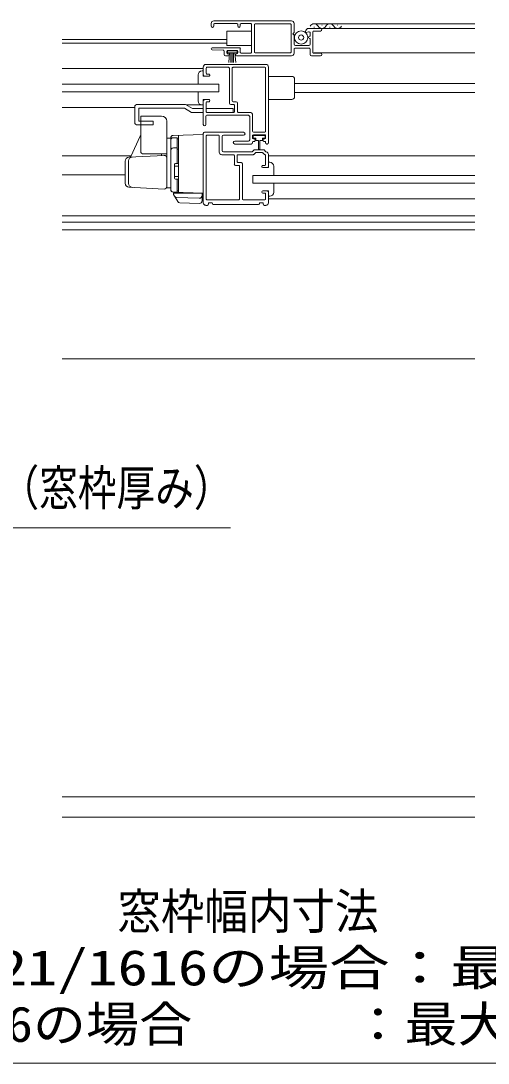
# Model space of a CAD drawing. Units: millimetres on the paper. Extents: x -305 to 305, y -152 to 152.
# Drawn here: x -207.4 to -182, y -115.1 to -58.6 of the extents above; entities that cross this region are included whole.
import ezdxf
from ezdxf.enums import TextEntityAlignment as Align

# ---------------------------------------------------------------- set-up
doc = ezdxf.new("R2010")
doc.units = ezdxf.units.MM
doc.layers.add('0-1_RV', color=7, linetype='Continuous', lineweight=9)
doc.styles.add('ＭＳ ゴシック', font='')
doc.styles.get('ＭＳ ゴシック').set_extended_font_data('MS Gothic')

msp = doc.modelspace()

# ---------------------------------------------------------------- linework, layer by layer
at = {"layer": '0-1_RV'}
for p, q in [((-196.925, -58.631), (-192.712, -58.631)), ((-197.067, -58.914), (-197.067, -58.772)), ((-196.925, -58.815), (-196.925, -58.914)), ((-195.667, -58.772), (-196.883, -58.772)), ((-196.218, -59.182), (-194.875, -59.182)), ((-196.218, -59.182), (-196.218, -59.974)), ((-195.624, -58.914), (-195.624, -58.815)), ((-195.483, -58.815), (-195.483, -58.914)), ((-194.917, -58.772), (-195.441, -58.772)), ((-194.875, -60.342), (-194.875, -58.815)), ((-194.719, -58.836), (-194.719, -60.321)), ((-192.768, -58.793), (-194.677, -58.793)), ((-192.726, -60.321), (-192.726, -58.836)), ((-192.584, -59.289), (-192.605, -59.301)), ((-192.57, -58.772), (-192.57, -59.264)), ((-191.948, -59.239), (-191.948, -59.211)), ((-191.782, -59.231), (-191.912, -59.266)), ((-191.778, -59.041), (-191.128, -59.041)), ((-191.693, -59.424), (-191.693, -59.299)), ((-191.552, -59.225), (-191.552, -60.342)), ((-182.756, -58.801), (-191.544, -58.801)), ((-191.128, -59.182), (-191.51, -59.182)), ((-191.494, -58.97), (-191.466, -58.97)), ((-182.756, -59.044), (-191.466, -59.041)), ((-191.07, -58.863), (-191.042, -58.863)), ((-190.646, -58.97), (-190.617, -58.97)), ((-190.221, -58.863), (-190.193, -58.863)), ((-196.218, -59.649), (-205.156, -59.649)), ((-196.218, -59.847), (-205.156, -59.847)), ((-192.605, -59.375), (-192.584, -59.387)), ((-192.57, -59.411), (-192.57, -59.903)), ((-191.778, -59.497), (-191.715, -59.46)), ((-191.715, -59.583), (-191.778, -59.546)), ((-191.693, -59.903), (-191.693, -59.62)), ((-197.067, -60.146), (-197.067, -60.144)), ((-196.4, -60.227), (-197.012, -60.202)), ((-197.01, -60.087), (-195.525, -60.087)), ((-196.36, -60.455), (-196.36, -60.269)), ((-196.218, -59.974), (-194.875, -59.974)), ((-196.218, -60.271), (-196.218, -60.37)), ((-195.667, -60.229), (-196.176, -60.229)), ((-196.176, -60.412), (-196.148, -60.412)), ((-196.063, -60.369), (-196.108, -60.885)), ((-195.992, -60.369), (-195.992, -60.885)), ((-195.921, -60.369), (-195.921, -60.885)), ((-195.851, -60.369), (-195.851, -60.885)), ((-195.78, -60.369), (-195.735, -60.885)), ((-195.695, -60.412), (-195.667, -60.412)), ((-195.624, -60.37), (-195.624, -60.271)), ((-195.483, -60.13), (-195.483, -60.342)), ((-195.441, -60.384), (-194.917, -60.384)), ((-194.677, -60.363), (-194.239, -60.363)), ((-194.239, -60.363), (-192.768, -60.363)), ((-192.57, -60.158), (-192.57, -60.384)), ((-191.736, -60.115), (-192.528, -60.115)), ((-192.499, -59.974), (-191.764, -59.974)), ((-191.693, -60.455), (-191.693, -60.158)), ((-191.51, -60.384), (-191.128, -60.384)), ((-182.756, -60.356), (-191.481, -60.356)), ((-197.35, -60.992), (-194.097, -60.992)), ((-196.148, -60.526), (-196.289, -60.526)), ((-194.239, -60.526), (-195.695, -60.526)), ((-192.712, -60.526), (-194.239, -60.526)), ((-191.128, -60.526), (-191.623, -60.526)), ((-205.156, -61.204), (-197.491, -61.204)), ((-197.774, -61.558), (-197.774, -62.053)), ((-197.491, -61.346), (-197.562, -61.346)), ((-197.491, -61.558), (-197.491, -61.134)), ((-197.491, -61.629), (-197.491, -61.346)), ((-197.335, -61.19), (-197.335, -61.473)), ((-196.119, -61.148), (-197.293, -61.148)), ((-197.293, -61.515), (-197.18, -61.515)), ((-197.137, -61.558), (-197.137, -61.586)), ((-196.077, -63.099), (-196.077, -61.19)), ((-195.921, -62.972), (-195.921, -61.19)), ((-195.879, -61.148), (-194.154, -61.148)), ((-194.112, -61.19), (-194.112, -64.612)), ((-193.956, -61.134), (-193.956, -65.234)), ((-205.156, -62.053), (-196.643, -62.053)), ((-197.279, -61.629), (-197.491, -61.629)), ((-197.18, -61.629), (-197.42, -61.629)), ((-196.643, -62.053), (-196.643, -62.477)), ((-192.683, -61.643), (-193.956, -61.643)), ((-192.542, -62.746), (-192.542, -61.784)), ((-192.542, -62.024), (-182.756, -62.024)), ((-205.156, -62.477), (-196.643, -62.477)), ((-197.774, -62.477), (-197.774, -62.972)), ((-192.542, -62.505), (-182.756, -62.505)), ((-198.463, -63.156), (-201.068, -63.156)), ((-198.071, -63.382), (-198.462, -63.156)), ((-198.414, -63.184), (-197.496, -63.184)), ((-197.562, -63.184), (-197.491, -63.184)), ((-197.491, -62.901), (-197.279, -62.901)), ((-197.491, -63.184), (-197.491, -62.901)), ((-197.491, -64.244), (-197.491, -62.972)), ((-197.42, -62.901), (-197.18, -62.901)), ((-197.335, -63.057), (-197.335, -63.552)), ((-197.18, -63.014), (-197.293, -63.014)), ((-197.137, -62.944), (-197.137, -62.972)), ((-195.837, -63.17), (-196.006, -63.17)), ((-195.709, -63.014), (-195.879, -63.014)), ((-195.794, -63.552), (-195.794, -63.212)), ((-195.639, -63.552), (-195.639, -63.085)), ((-192.683, -62.887), (-193.956, -62.887)), ((-205.156, -63.325), (-201.21, -63.325)), ((-201.21, -63.297), (-201.21, -64.103)), ((-198.519, -63.368), (-200.998, -63.368)), ((-200.998, -63.368), (-200.998, -64.061)), ((-200.885, -65.701), (-200.885, -63.792)), ((-200.885, -63.792), (-199.753, -63.792)), ((-198.127, -63.594), (-198.519, -63.368)), ((-197.491, -63.594), (-198.127, -63.594)), ((-198.071, -63.382), (-197.491, -63.382)), ((-197.35, -63.792), (-197.35, -64.244)), ((-197.335, -63.382), (-195.865, -63.382)), ((-195.045, -63.75), (-197.307, -63.75)), ((-197.293, -63.594), (-195.837, -63.594)), ((-195.865, -63.594), (-197.293, -63.594)), ((-195.865, -63.594), (-195.865, -63.382)), ((-194.96, -63.594), (-195.596, -63.594)), ((-194.974, -65.079), (-194.974, -63.82)), ((-194.819, -64.612), (-194.819, -63.735)), ((-201.21, -64.103), (-201.21, -64.131)), ((-201.068, -64.273), (-200.885, -64.273)), ((-200.885, -64.273), (-200.22, -64.273)), ((-200.22, -64.273), (-200.22, -64.061)), ((-199.471, -64.075), (-199.471, -67.511)), ((-201.432, -65.979), (-200.908, -64.879)), ((-197.491, -64.782), (-199.122, -64.839)), ((-198.834, -64.829), (-198.834, -67.916)), ((-197.491, -64.739), (-197.491, -68.486)), ((-197.491, -64.782), (-197.491, -67.963)), ((-195.306, -64.669), (-197.42, -64.669)), ((-197.335, -64.867), (-197.335, -68.288)), ((-196.671, -64.824), (-197.293, -64.824)), ((-196.628, -65.743), (-196.628, -64.867)), ((-196.473, -65.658), (-196.473, -64.895)), ((-196.402, -64.824), (-195.306, -64.824)), ((-194.819, -64.852), (-194.819, -64.98)), ((-194.14, -64.838), (-194.79, -64.838)), ((-194.79, -64.838), (-194.79, -64.994)), ((-194.154, -64.655), (-194.776, -64.655)), ((-194.154, -64.81), (-194.776, -64.81)), ((-194.14, -64.994), (-194.14, -64.838)), ((-194.112, -64.98), (-194.112, -64.852)), ((-199.258, -64.98), (-199.471, -64.987)), ((-199.471, -64.987), (-199.471, -67.673)), ((-199.258, -64.98), (-199.258, -67.765)), ((-199.258, -67.772), (-199.258, -65.103)), ((-199.117, -64.961), (-198.905, -64.961)), ((-198.905, -66.358), (-198.905, -64.959)), ((-198.905, -65.033), (-198.834, -65.033)), ((-198.834, -65.033), (-198.834, -66.358)), ((-195.787, -65.149), (-195.045, -65.149)), ((-194.889, -65.305), (-195.787, -65.305)), ((-194.819, -65.206), (-194.819, -65.234)), ((-194.642, -64.994), (-194.79, -64.994)), ((-194.776, -65.022), (-194.72, -65.022)), ((-194.72, -65.164), (-194.776, -65.164)), ((-194.677, -65.065), (-194.677, -65.121)), ((-194.642, -65.121), (-194.642, -64.994)), ((-194.5, -65.121), (-194.642, -65.121)), ((-194.5, -65.581), (-194.5, -65.121)), ((-194.288, -65.121), (-194.43, -65.121)), ((-194.43, -65.121), (-194.43, -65.581)), ((-194.14, -64.994), (-194.288, -64.994)), ((-194.288, -65.121), (-194.288, -64.994)), ((-194.253, -65.121), (-194.253, -65.065)), ((-194.211, -65.022), (-194.154, -65.022)), ((-194.154, -65.164), (-194.211, -65.164)), ((-194.112, -65.234), (-194.112, -65.206)), ((-194.027, -65.305), (-194.041, -65.305)), ((-201.414, -65.941), (-205.156, -65.941)), ((-201.532, -66.021), (-199.619, -65.921)), ((-199.471, -65.842), (-200.743, -65.842)), ((-199.753, -65.842), (-199.753, -65.928)), ((-199.471, -67.602), (-199.471, -66.062)), ((-199.117, -65.519), (-198.905, -65.519)), ((-198.905, -65.593), (-198.834, -65.593)), ((-195.851, -65.885), (-196.487, -65.885)), ((-194.85, -65.729), (-196.402, -65.729)), ((-195.808, -66.394), (-195.808, -65.927)), ((-195.653, -66.266), (-195.653, -65.927)), ((-195.61, -65.885), (-194.786, -65.885)), ((-194.732, -65.628), (-194.82, -65.717)), ((-194.756, -65.872), (-194.668, -65.784)), ((-194.228, -65.616), (-194.702, -65.616)), ((-194.638, -65.772), (-194.293, -65.772)), ((-194.263, -65.784), (-194.174, -65.872)), ((-194.109, -65.718), (-194.198, -65.628)), ((-194.144, -65.885), (-194.14, -65.885)), ((-194.112, -65.913), (-194.112, -66.422)), ((-193.956, -66.507), (-193.956, -65.871)), ((-193.956, -65.941), (-182.756, -65.941)), ((-201.733, -66.233), (-201.733, -67.431)), ((-201.551, -67.441), (-201.551, -66.223)), ((-199.046, -66.401), (-199.046, -67.164)), ((-199.046, -66.5), (-198.834, -66.5)), ((-199.004, -66.358), (-198.834, -66.358)), ((-195.568, -66.464), (-195.738, -66.464)), ((-195.441, -66.309), (-195.61, -66.309)), ((-195.526, -68.288), (-195.526, -66.507)), ((-195.37, -68.288), (-195.37, -66.38)), ((-194.309, -66.507), (-194.309, -66.535)), ((-194.154, -66.464), (-194.267, -66.464)), ((-194.267, -66.578), (-194.027, -66.578)), ((-193.956, -66.578), (-194.168, -66.578)), ((-193.885, -66.295), (-193.956, -66.295)), ((-193.956, -66.295), (-193.956, -66.578)), ((-193.673, -67.002), (-193.673, -66.507)), ((-205.156, -66.973), (-201.733, -66.973)), ((-199.046, -67.065), (-198.834, -67.065)), ((-199.004, -67.207), (-198.834, -67.207)), ((-198.905, -67.914), (-198.905, -67.207)), ((-198.834, -67.207), (-198.834, -67.843)), ((-194.804, -67.002), (-182.756, -67.002)), ((-194.804, -67.002), (-194.804, -67.426)), ((-201.532, -67.643), (-199.619, -67.743)), ((-199.258, -67.68), (-199.471, -67.673)), ((-194.804, -67.426), (-182.756, -67.426)), ((-193.673, -67.921), (-193.673, -67.426)), ((-197.491, -67.963), (-199.122, -67.906)), ((-198.905, -67.914), (-199.117, -67.914)), ((-198.453, -67.963), (-199.117, -67.963)), ((-199.117, -67.963), (-199.117, -68.034)), ((-199.117, -68.034), (-198.88, -68.42)), ((-198.942, -68.198), (-197.708, -68.241)), ((-198.905, -67.843), (-198.834, -67.843)), ((-198.453, -67.963), (-198.453, -67.93)), ((-197.562, -67.994), (-198.453, -67.963)), ((-197.887, -67.983), (-197.887, -67.949)), ((-197.562, -67.994), (-197.562, -68.382)), ((-197.293, -68.331), (-195.568, -68.331)), ((-194.154, -68.331), (-195.328, -68.331)), ((-194.309, -67.893), (-194.309, -67.921)), ((-194.027, -67.85), (-194.267, -67.85)), ((-194.267, -67.963), (-194.154, -67.963)), ((-194.168, -67.85), (-193.956, -67.85)), ((-194.112, -68.006), (-194.112, -68.288)), ((-193.956, -67.85), (-193.956, -68.133)), ((-193.956, -68.486), (-193.956, -67.921)), ((-193.956, -68.133), (-193.885, -68.133)), ((-182.756, -68.274), (-193.956, -68.274)), ((-197.708, -68.524), (-198.764, -68.487)), ((-197.35, -68.628), (-197.279, -68.628)), ((-197.208, -68.557), (-197.208, -68.529)), ((-197.166, -68.486), (-197.039, -68.486)), ((-196.996, -68.529), (-196.996, -68.543)), ((-196.954, -68.585), (-194.493, -68.585)), ((-194.451, -68.543), (-194.451, -68.529)), ((-194.408, -68.486), (-194.281, -68.486)), ((-194.239, -68.529), (-194.239, -68.557)), ((-194.168, -68.628), (-194.097, -68.628)), ((-182.756, -69.193), (-205.156, -69.193)), ((-182.756, -69.547), (-205.156, -69.547)), ((-182.756, -69.947), (-205.156, -69.947)), ((-182.756, -76.947), (-205.156, -76.947)), ((-215.156, -86.101), (-196.021, -86.101)), ((-182.756, -100.687), (-205.156, -100.687)), ((-182.756, -101.787), (-205.156, -101.787)), ((-172.718, -115.111), (-215.156, -115.111))]:
    msp.add_line(p, q, dxfattribs=at)
msp.add_lwpolyline([(-195.66, -60.369), (-195.66, -60.249), (-196.183, -60.249), (-196.183, -60.369)], close=True, dxfattribs=at)
msp.add_lwpolyline([(-200.998, -64.061), (-200.885, -64.061), (-200.22, -64.061)], dxfattribs=at)
for radius in [0.361, 0.141]:
    msp.add_circle((-192.185, -59.534), radius, dxfattribs=at)
for centre, radius, start, end in [((-196.925, -58.772), 0.141, 90, 180), ((-192.712, -58.772), 0.141, 0, 90), ((-196.996, -58.914), 0.0707, 180, 270), ((-196.996, -58.914), 0.0707, 270, 0), ((-196.883, -58.815), 0.0424, 90, 180), ((-195.667, -58.815), 0.0424, 0, 90), ((-195.554, -58.914), 0.0707, 180, 270), ((-195.554, -58.914), 0.0707, 270, 0), ((-195.441, -58.815), 0.0424, 90, 180), ((-194.917, -58.815), 0.0424, 0, 90), ((-194.677, -58.836), 0.0424, 90, 180), ((-192.768, -58.836), 0.0424, 0, 90), ((-192.584, -59.338), 0.0424, 119.9811, 240.0188), ((-192.598, -59.264), 0.0283, 299.8902, 0), ((-191.778, -59.211), 0.17, 90, 180), ((-191.92, -59.239), 0.0283, 180.0044, 285.0308), ((-191.764, -59.299), 0.0707, 0, 104.955), ((-191.48, -59.035), 0.243, 29.1994, 150.8005), ((-191.51, -59.225), 0.0424, 90, 180), ((-191.056, -58.798), 0.243, 209.1906, 330.8072), ((-191.128, -59.112), 0.0707, 0, 90), ((-191.128, -59.112), 0.0707, 270, 0), ((-190.632, -59.035), 0.243, 29.1994, 150.8005), ((-190.207, -58.798), 0.243, 209.1906, 330.8072), ((-192.598, -59.411), 0.0283, 359.7115, 59.9675), ((-191.764, -59.522), 0.0283, 120.0265, 239.9735), ((-191.736, -59.424), 0.0424, 299.9822, 0), ((-191.736, -59.62), 0.0424, 0, 60.0189), ((-197.01, -60.144), 0.0566, 90, 180), ((-197.01, -60.146), 0.0566, 180.1443, 267.7085), ((-196.402, -60.269), 0.0424, 0, 87.7107), ((-196.176, -60.271), 0.0424, 90, 180), ((-196.176, -60.37), 0.0424, 180, 270), ((-196.148, -60.469), 0.0566, 0, 90), ((-195.695, -60.469), 0.0566, 90, 180), ((-195.667, -60.271), 0.0424, 0, 90), ((-195.667, -60.37), 0.0424, 270, 0), ((-195.525, -60.13), 0.0424, 0, 90), ((-195.441, -60.342), 0.0424, 180, 270), ((-194.917, -60.342), 0.0424, 270, 0), ((-194.677, -60.321), 0.0424, 180, 270), ((-192.768, -60.321), 0.0424, 270, 0), ((-192.712, -60.384), 0.141, 270, 0), ((-192.499, -59.903), 0.0707, 180, 270), ((-192.528, -60.158), 0.0424, 90, 180), ((-191.764, -59.903), 0.0707, 270, 0), ((-191.736, -60.158), 0.0424, 0, 90), ((-191.51, -60.342), 0.0424, 180, 270), ((-191.128, -60.455), 0.0707, 0, 90), ((-197.35, -61.134), 0.141, 90, 180), ((-196.289, -60.455), 0.0707, 180.0017, 270), ((-196.148, -60.469), 0.0566, 270, 0), ((-195.695, -60.469), 0.0566, 180, 270), ((-194.097, -61.134), 0.141, 0, 90), ((-191.623, -60.455), 0.0707, 180, 270), ((-191.128, -60.455), 0.0707, 270, 0), ((-197.562, -61.558), 0.212, 90, 180), ((-197.42, -61.558), 0.0707, 180, 270), ((-197.293, -61.19), 0.0424, 90, 180), ((-197.293, -61.473), 0.0424, 180, 270), ((-197.18, -61.558), 0.0424, 0, 90), ((-196.119, -61.19), 0.0424, 359.9971, 90), ((-195.879, -61.19), 0.0424, 90, 180.0029), ((-194.154, -61.19), 0.0424, 0, 90), ((-197.18, -61.586), 0.0424, 270, 0), ((-192.683, -61.784), 0.141, 359.9991, 90.014), ((-201.068, -63.297), 0.141, 90, 180), ((-197.562, -62.972), 0.212, 180, 270), ((-197.42, -62.972), 0.0707, 90, 180), ((-197.293, -63.057), 0.0424, 90, 180), ((-197.18, -62.944), 0.0424, 0, 90), ((-197.18, -62.972), 0.0424, 270, 0), ((-196.006, -63.099), 0.0707, 180, 270), ((-195.879, -62.972), 0.0424, 180.0029, 270), ((-195.837, -63.212), 0.0424, 359.9971, 90), ((-195.709, -63.085), 0.0707, 0, 90), ((-192.683, -62.746), 0.141, 270, 359.9991), ((-199.753, -64.075), 0.283, 0, 90), ((-197.307, -63.792), 0.0424, 90, 180), ((-197.293, -63.552), 0.0424, 180, 270), ((-195.837, -63.552), 0.0424, 270, 359.9971), ((-195.596, -63.552), 0.0424, 180.0029, 270), ((-195.045, -63.82), 0.0707, 359.9982, 90), ((-194.96, -63.735), 0.141, 359.9991, 90), ((-201.068, -64.131), 0.141, 180, 270), ((-197.42, -64.244), 0.0707, 180.0009, 0.0009), ((-200.844, -64.91), 0.0707, 125.1893, 154.5), ((-199.117, -64.98), 0.141, 92, 180), ((-197.42, -64.739), 0.0707, 90, 180), ((-197.293, -64.867), 0.0424, 90, 180), ((-196.671, -64.867), 0.0424, 359.9971, 90), ((-196.402, -64.895), 0.0707, 90, 180), ((-195.306, -64.746), 0.0778, 270, 90), ((-194.776, -64.612), 0.0424, 180.0029, 270), ((-194.776, -64.852), 0.0424, 90, 180), ((-194.154, -64.612), 0.0424, 270, 0), ((-194.154, -64.852), 0.0424, 359.9971, 90), ((-199.117, -65.103), 0.141, 90, 180), ((-195.787, -65.227), 0.0778, 90, 270), ((-195.045, -65.079), 0.0707, 270, 359.9982), ((-194.889, -65.234), 0.0707, 270, 359.9982), ((-194.776, -64.98), 0.0424, 180, 270), ((-194.776, -65.206), 0.0424, 90, 180), ((-194.72, -65.065), 0.0424, 0, 90), ((-194.72, -65.121), 0.0424, 270, 0), ((-194.211, -65.065), 0.0424, 90, 180.0029), ((-194.211, -65.121), 0.0424, 180, 270), ((-194.154, -64.98), 0.0424, 270, 359.9971), ((-194.154, -65.206), 0.0424, 0, 90), ((-194.041, -65.234), 0.0707, 180, 270), ((-194.027, -65.234), 0.0707, 270, 359.9982), ((-201.521, -66.233), 0.212, 93, 180), ((-201.339, -66.223), 0.212, 93, 180), ((-201.496, -65.948), 0.0707, 273, 334.5), ((-200.743, -65.701), 0.141, 180, 270), ((-199.612, -66.062), 0.141, 0, 93), ((-199.117, -65.661), 0.141, 90, 180), ((-196.487, -65.743), 0.141, 180, 270), ((-196.402, -65.658), 0.0707, 180, 270), ((-195.851, -65.927), 0.0424, 359.9971, 90), ((-195.61, -65.927), 0.0424, 90, 180.0029), ((-194.85, -65.687), 0.0424, 270, 314.9979), ((-194.786, -65.842), 0.0424, 270, 314.9959), ((-194.702, -65.658), 0.0424, 90, 135.0021), ((-194.638, -65.814), 0.0424, 90, 135.0041), ((-194.465, -65.581), 0.0354, 180.056, 0), ((-194.293, -65.814), 0.0424, 45, 90), ((-194.228, -65.658), 0.0424, 45, 90), ((-194.144, -65.842), 0.0424, 225, 270), ((-194.14, -65.913), 0.0283, 0, 90), ((-194.079, -65.688), 0.0424, 224.9979, 264.2201), ((-194.097, -65.871), 0.141, 359.9991, 84.2262), ((-199.004, -66.401), 0.0424, 90, 180), ((-195.738, -66.394), 0.0707, 180, 270), ((-195.61, -66.266), 0.0424, 180.0029, 270), ((-195.568, -66.507), 0.0424, 359.9971, 90), ((-195.441, -66.38), 0.0707, 359.9982, 90), ((-194.267, -66.507), 0.0424, 90, 180), ((-194.267, -66.535), 0.0424, 180, 270), ((-194.154, -66.422), 0.0424, 270, 0), ((-194.027, -66.507), 0.0707, 270, 359.9982), ((-193.885, -66.507), 0.212, 0, 90), ((-199.004, -67.164), 0.0424, 180, 270), ((-201.521, -67.431), 0.212, 180, 267), ((-201.339, -67.441), 0.212, 180, 267), ((-199.612, -67.602), 0.141, 267, 0), ((-199.117, -67.765), 0.141, 180, 268), ((-199.117, -67.772), 0.141, 180, 270), ((-198.937, -68.057), 0.141, 211.5998, 268), ((-197.703, -68.1), 0.141, 268, 0), ((-197.293, -68.288), 0.0424, 180, 270), ((-195.568, -68.288), 0.0424, 270, 359.9971), ((-195.328, -68.288), 0.0424, 180.0029, 270), ((-194.267, -67.893), 0.0424, 90, 180), ((-194.267, -67.921), 0.0424, 180, 270), ((-194.154, -68.006), 0.0424, 0, 90), ((-194.154, -68.288), 0.0424, 270, 0), ((-194.027, -67.921), 0.0707, 359.9982, 90), ((-193.885, -67.921), 0.212, 270, 0), ((-198.759, -68.346), 0.141, 211.5998, 268), ((-197.703, -68.382), 0.141, 268, 0), ((-197.35, -68.486), 0.141, 180, 270), ((-197.279, -68.557), 0.0707, 270, 359.9982), ((-197.166, -68.529), 0.0424, 90, 180.0029), ((-197.039, -68.529), 0.0424, 0, 90), ((-196.954, -68.543), 0.0424, 180, 270), ((-194.493, -68.543), 0.0424, 270, 359.9971), ((-194.408, -68.529), 0.0424, 90, 180.0029), ((-194.281, -68.529), 0.0424, 0, 90), ((-194.168, -68.557), 0.0707, 180, 270), ((-194.097, -68.486), 0.141, 270, 359.9991)]:
    msp.add_arc(centre, radius, start, end, dxfattribs=at)

# ---------------------------------------------------------------- texts
at = {"layer": '0-1_RV', "style": 'ＭＳ ゴシック'}
for s, height, width, p in [('9（窓枠厚み）', 1.924, 0.8, (-209.547, -85.471)), ('窓枠幅内寸法\u3000', 1.924, 0.9, (-202.155, -108.42)), ('1621/1616の場合：最大1453', 1.924, 1.25, (-211.955, -111.475)), ('1216の場合    \u3000：最大1003', 1.921, 1.1, (-212.489, -114.535))]:
    msp.add_text(s, height=height, dxfattribs=dict(at, width=width)).set_placement(p, align=Align.BOTTOM_LEFT)

doc.saveas('drawing.dxf')
